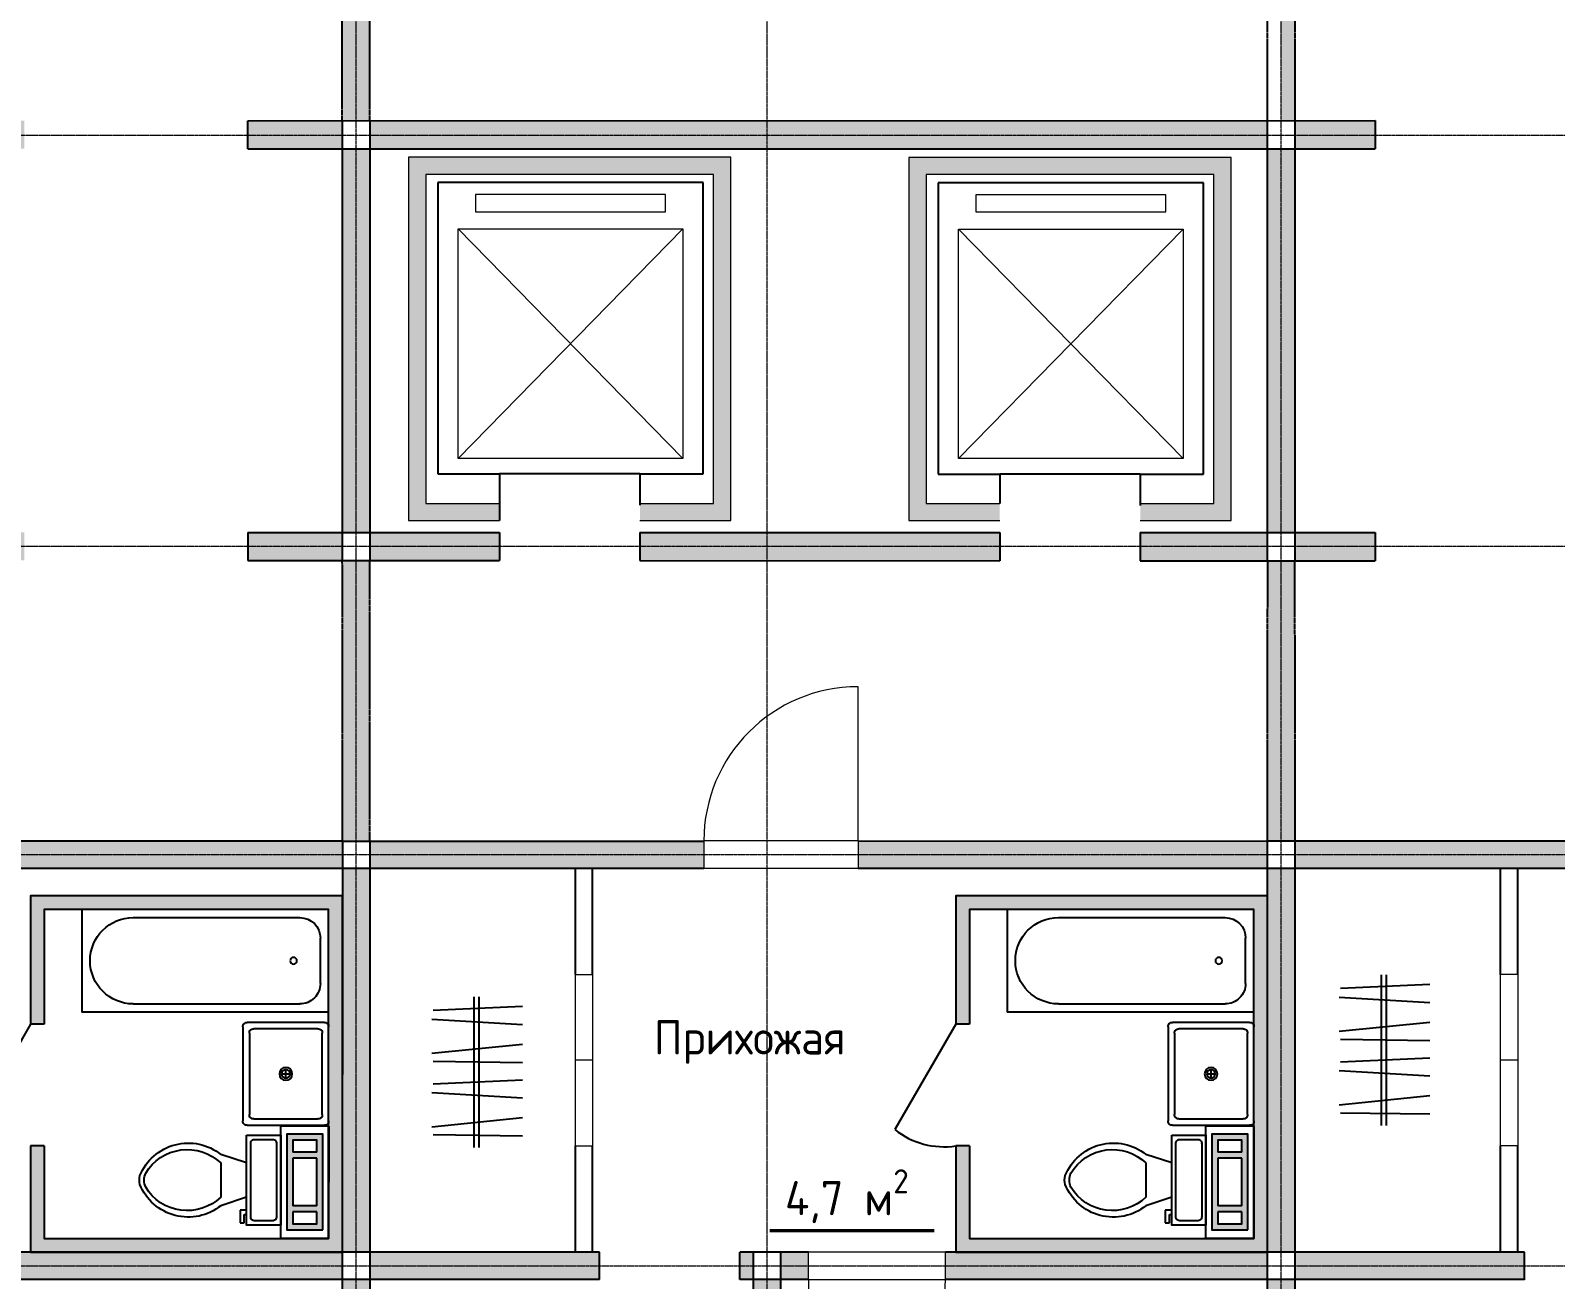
# Model space of a CAD drawing. Header units: millimetres. Extents: x -10163 to 1081624, y -5450 to 417560.
# Drawn here: x 323077 to 331978, y 62017 to 69307 of the extents above; entities that cross this region are included whole.
import ezdxf

# ---------------------------------------------------------------- set-up
doc = ezdxf.new("R2010")
doc.units = ezdxf.units.MM
doc.linetypes.add('DASHED', pattern=[7, 5, -2, 0])
doc.linetypes.add('Штрих-пунктир', pattern=[24, 20, -1.5, 1, -1.5])
for name, color, linetype in [('0разрез', 7, 'Continuous'), ('MEBEL', 7, 'DASHED'), ('заливка стен', 41, 'Continuous'), ('Лестница', 7, 'Continuous'), ('ЛИФТ', 10, 'Continuous'), ('Мебель', 130, 'Continuous'), ('норм двкри', 60, 'Continuous'), ('Оси 2', 253, 'Continuous'), ('разрез', 40, 'Continuous'), ('Стены', 40, 'Continuous')]:
    doc.layers.add(name, color=color, linetype=linetype)
doc.styles.add('ATTR', font='romans.shx', dxfattribs={"width": 0.8, "height": 1})
doc.styles.add('ГОСТ', font='GOST Common.ttf', dxfattribs={"height": 400})

# ---------------------------------------------------------------- blocks, each defined once
blk = doc.blocks.new('АР_Лифт_1.5')
for p, q in [((0, 0), (0, 1550)), ((0, 1550), (1700, 1550)), ((1700, 1550), (1700, 1190)), ((1700, 1190), (1872.2, 1190)), ((1700, 370), (1700, 0)), ((1700, 370), (1883.1, 370)), ((1700, 0), (0, 0))]:
    blk.add_line(p, q)
at = {"linetype": 'ByBlock', "lineweight": -2}
for points in [[(270, 120), (1610, 120), (1610, 1430), (270, 1430)], [(70, 1330), (170, 1330), (170, 220), (70, 220)]]:
    blk.add_lwpolyline(points, close=True, dxfattribs=at)
for points in [[(1610, 1430), (270, 120)], [(1610, 120), (270, 1430)]]:
    blk.add_lwpolyline(points, dxfattribs=at)
blk.add_lwpolyline([(1700, 370), (1700, 1190)])
blk = doc.blocks.new('Utility Sink')
for p, q in [((-0.999995, -10), (1.000005, -10)), ((0.000005, -11), (0.000005, -9))]:
    blk.add_line(p, q)
for points in [[(-10.999995, 0), (10.999995, 0)], [(-11.999995, -19), (-11.999995, -1)], [(-10.499995, -17.5), (-10.499995, -2.5)], [(-9.499995, -1.5), (9.499995, -1.5)], [(10.499995, -2.5), (10.499995, -17.5)], [(11.999995, -1), (11.999995, -19)], [(10.999995, -20), (-10.999995, -20)], [(9.499995, -18.5), (-9.499995, -18.5)]]:
    blk.add_lwpolyline(points)
for radius in [1.5, 1]:
    blk.add_circle((0.000005, -10), radius)
for centre, start, end in [((-11.124995, -0.875), 81.8699, 188.1301), ((11.124995, -0.875), 351.8699, 98.1301), ((-9.624995, -2.375), 81.8699, 188.1301), ((9.624995, -2.375), 351.8699, 98.1301), ((-9.624995, -17.625), 171.8699, 278.1301), ((9.624995, -17.625), 261.8699, 8.130102), ((-11.124995, -19.125), 171.8699, 278.1301), ((11.124995, -19.125), 261.8699, 8.130102)]:
    blk.add_arc(centre, 0.883883, start, end)
at = {"style": 'ATTR', "width": 0.8, "flags": 9}
blk.add_attdef('ESTCODE', (0, 0), '', height=0.000048, dxfattribs=at)
blk = doc.blocks.new('A$C441F25BF')
at = {"layer": 'MEBEL', "linetype": 'ByBlock'}
for p, q in [((26, -1765), (26, 35)), ((26, 35), (776, 35)), ((776, -1765), (776, 35)), ((86, -340), (86, -1555)), ((716, -340), (716, -1555)), ((776, -1765), (26, -1765)), ((566, -1705), (236, -1705))]:
    blk.add_line(p, q, dxfattribs=at)
blk.add_circle((401, -1509), 25, dxfattribs=at)
for centre, radius, start, end in [((401, -340), 315, 0.001, 180.001), ((236, -1555), 150, 180.001, 270.001), ((566, -1555), 150, 270.001, 0.001)]:
    blk.add_arc(centre, radius, start, end, dxfattribs=at)
blk = doc.blocks.new('Tank Toilet 3 PV')
for p, q in [((9.5, -6), (9.5, -2)), ((-10, -8.5), (-8, -8.5)), ((-10, -9.5), (-10, -8.5)), ((-7, -9.5), (-10, -9.5)), ((-8, -8.5), (-8, -8)), ((-7, -8), (-7, -9.5)), ((-4, -8), (-6, -14)), ((4, -8), (6, -14)), ((4, -14), (-4, -14))]:
    blk.add_line(p, q)
blk.add_lwpolyline([(10.5, -8), (10.5, 0), (-10.5, 0), (-10.5, -8)], close=True)
for points in [[(-9.5, -2), (-9.5, -6)], [(8.5, -1), (-8.5, -1)], [(-8.5, -7), (8.5, -7)]]:
    blk.add_lwpolyline(points)
for centre, radius, start, end in [((-8.62, -1.88), 0.884, 81.8699, 188.1301), ((8.62, -1.88), 0.884, 351.8699, 98.1301), ((-8.62, -6.12), 0.884, 171.8699, 278.1301), ((8.62, -6.12), 0.884, 261.8699, 8.1301), ((3.52, -21.58), 12.17, 141.4691, 247.9714), ((4.2, -21.82), 11.33, 136.3677, 238.9468), ((-3.52, -21.58), 12.17, 292.0284, 38.5307), ((-4.2, -21.82), 11.33, 301.053, 43.6321), ((0, -27.88), 4, 245.7318, 294.2682), ((0, -29), 4, 254.8605, 285.1395)]:
    blk.add_arc(centre, radius, start, end)
at = {"style": 'ATTR', "width": 0.8, "flags": 9}
blk.add_attdef('ESTCODE', (0, 0), '', height=0.000000846, dxfattribs=at)
blk = doc.blocks.new('вентблок')
for p, q in [((-250, 250), (-250, 50)), ((-200, 250), (-200, 50)), ((200, 250), (200, 50)), ((250, 250), (250, 50))]:
    blk.add_line(p, q)
blk.add_lwpolyline([(400, 300), (-400, 300), (-400, 0), (400, 0)], close=True)
for points in [[(-250, 250), (-350, 250), (-350, 50), (-250, 50)], [(200, 250), (-200, 250)], [(250, 50), (350, 50), (350, 250), (250, 250)], [(-200, 50), (200, 50)]]:
    blk.add_lwpolyline(points)

msp = doc.modelspace()

# ---------------------------------------------------------------- hatches: boundary and pattern name
h = msp.add_hatch(color=256)
h.dxf.hatch_style = 1
h.paths.add_polyline_path([(324897.388, 64256.76), (323077.388, 64256.76), (323077.388, 63506.76), (323157.388, 63506.76), (323157.388, 64176.76), (323377.388, 64176.76), (323377.388, 64176.786), (324817.388, 64176.76), (324817.388, 62256.76), (323157.388, 62256.76), (323157.388, 62796.76), (323077.388, 62796.76), (323077.388, 62176.76), (324897.388, 62176.76)])
h = msp.add_hatch(color=256)
h.dxf.hatch_style = 1
h.paths.add_polyline_path([(330297.304, 64256.76), (328477.304, 64256.76), (328477.304, 63506.76), (328557.304, 63506.76), (328557.304, 64176.76), (328777.304, 64176.76), (328777.304, 64176.786), (330217.304, 64176.76), (330217.304, 62256.76), (328557.304, 62256.76), (328557.304, 62796.76), (328477.304, 62796.76), (328477.304, 62176.76), (330297.304, 62176.76)])
h = msp.add_hatch(color=256)
h.dxf.hatch_style = 1
h.paths.add_polyline_path([(324782.672, 62711.356), (324782.672, 62865.601), (324572.672, 62865.601), (324572.672, 62711.356), (324607.672, 62711.356), (324607.672, 62725.601), (324747.672, 62725.601), (324747.672, 62711.356)])
h.paths.add_polyline_path([(324747.672, 62760.601), (324607.672, 62760.601), (324607.672, 62830.601), (324747.672, 62830.601)], flags=16)
h.paths.add_polyline_path([(324782.672, 62305.601), (324782.672, 62711.356), (324747.672, 62711.356), (324747.672, 62445.601), (324607.672, 62445.601), (324607.672, 62711.356), (324572.672, 62711.356), (324572.672, 62305.601)])
h.paths.add_polyline_path([(324747.672, 62410.601), (324747.672, 62340.601), (324607.672, 62340.601), (324607.672, 62410.601)], flags=16)
h = msp.add_hatch(color=256)
h.dxf.hatch_style = 1
h.paths.add_polyline_path([(330182.587, 62711.356), (330182.587, 62865.601), (329972.587, 62865.601), (329972.587, 62711.356), (330007.587, 62711.356), (330007.587, 62725.601), (330147.587, 62725.601), (330147.587, 62711.356)])
h.paths.add_polyline_path([(330147.587, 62760.601), (330007.587, 62760.601), (330007.587, 62830.601), (330147.587, 62830.601)], flags=16)
h.paths.add_polyline_path([(330182.587, 62305.601), (330182.587, 62711.356), (330147.587, 62711.356), (330147.587, 62445.601), (330007.587, 62445.601), (330007.587, 62711.356), (329972.587, 62711.356), (329972.587, 62305.601)])
h.paths.add_polyline_path([(330147.587, 62410.601), (330147.587, 62340.601), (330007.587, 62340.601), (330007.587, 62410.601)], flags=16)
at = {"layer": 'заливка стен', "lineweight": 9}
h = msp.add_hatch(color=256, dxfattribs=at)
h.dxf.hatch_style = 1
h.paths.add_polyline_path([(321977.304, 77631.749), (321897.304, 77631.749), (321897.304, 77096.76), (321977.304, 77096.76)])
h.paths.add_polyline_path([(322057.304, 77631.749), (321977.304, 77631.749), (321977.304, 77096.76), (322057.304, 77096.76)])
h.paths.add_polyline_path([(321977.304, 77096.76), (321897.304, 77096.76), (321897.304, 74696.76), (321977.304, 74696.76)])
h.paths.add_polyline_path([(322057.304, 77096.76), (321977.304, 77096.76), (321977.304, 74696.76), (322057.304, 74696.76)])
h.paths.add_polyline_path([(322057.304, 74696.76), (321977.304, 74696.76), (321897.304, 74696.76), (321897.304, 72976.76), (322057.304, 72976.76)])
h.paths.add_polyline_path([(321897.304, 72976.76), (321817.304, 72976.76), (321817.304, 72816.76), (321897.304, 72816.76)])
h.paths.add_polyline_path([(320917.304, 72976.76), (319657.304, 72976.76), (319657.304, 72816.76), (320877.304, 72816.76), (320917.304, 72816.76)])
h.paths.add_polyline_path([(314257.304, 78816.76), (314097.304, 78816.76), (314097.304, 75766.76), (314257.304, 75766.76)])
h.paths.add_polyline_path([(317257.304, 78816.76), (317097.304, 78816.76), (317097.304, 74866.76), (317097.304, 74776.76), (317257.304, 74776.76), (317257.304, 74866.76)])
h.paths.add_polyline_path([(318517.304, 74776.76), (317257.304, 74776.76), (317257.304, 74616.76), (318517.304, 74616.76)])
h.paths.add_polyline_path([(319497.304, 74776.76), (319417.304, 74776.76), (319417.304, 74616.76), (319497.304, 74616.76)])
h.paths.add_polyline_path([(317097.304, 74776.76), (317017.304, 74776.76), (317017.304, 74616.76), (317097.304, 74616.76)])
h.paths.add_polyline_path([(316117.304, 74776.76), (316057.304, 74776.76), (316057.304, 74616.76), (316117.304, 74616.76)])
h.paths.add_polyline_path([(315897.304, 74776.76), (314257.304, 74776.76), (314257.304, 74616.76), (315897.304, 74616.76)])
h.paths.add_polyline_path([(316117.304, 75946.76), (314257.304, 75946.76), (314257.304, 75846.76), (316117.304, 75846.76)])
h.paths.add_polyline_path([(317097.304, 75946.76), (317017.304, 75946.76), (317017.304, 75846.76), (317097.304, 75846.76)])
h.paths.add_polyline_path([(314257.304, 74866.76), (314097.304, 74866.76), (314097.304, 74776.76), (314257.304, 74776.76)])
h.paths.add_polyline_path([(314097.304, 74776.76), (311257.304, 74776.76), (311257.304, 74616.76), (314097.304, 74616.76)])
h.paths.add_polyline_path([(316057.304, 74616.76), (315897.304, 74616.76), (315897.304, 74536.76), (316057.304, 74536.76)])
h.paths.add_polyline_path([(316057.304, 73636.76), (315897.304, 73636.76), (315897.304, 70576.76), (316057.304, 70576.76)])
h.paths.add_polyline_path([(319657.304, 78816.925), (319497.304, 78816.925), (319497.304, 74776.76), (319657.304, 74776.76)])
h.paths.add_polyline_path([(319657.304, 74616.76), (319497.304, 74616.76), (319497.304, 72976.76), (319657.304, 72976.76)])
h.paths.add_polyline_path([(319657.304, 72816.76), (319497.304, 72816.76), (319497.304, 70576.76), (319577.304, 70576.76), (319657.304, 70576.76)])
h.paths.add_polyline_path([(315897.304, 70576.76), (314257.304, 70576.76), (314257.304, 70416.76), (315897.304, 70416.76)])
h.paths.add_polyline_path([(318397.304, 70576.76), (316057.304, 70576.76), (316057.304, 70416.76), (318397.304, 70416.76)])
h.paths.add_polyline_path([(319497.304, 70576.76), (319297.304, 70576.76), (319297.304, 70416.76), (319497.304, 70416.76)])
h.paths.add_polyline_path([(321527.304, 70576.76), (320877.304, 70576.76), (319657.304, 70576.76), (319657.304, 70416.76), (321527.304, 70416.76)])
h.paths.add_polyline_path([(319496.981, 68778.379), (314257.304, 68776.691), (314257.304, 68616.76), (319496.949, 68616.76)])
h.paths.add_polyline_path([(323042.028, 68779.522), (319656.476, 68778.431), (319656.509, 68616.76), (323042.08, 68616.76)])
h.paths.add_polyline_path([(319656.509, 68616.76), (319496.949, 68616.76), (319496.508, 66376.76), (319656.971, 66376.76)])
h.paths.add_polyline_path([(324897.304, 68780.12), (324345.171, 68779.942), (324345.224, 68616.76), (324897.304, 68616.755)])
h.paths.add_polyline_path([(330297.251, 68781.861), (325057.304, 68780.172), (325057.304, 68616.754), (330297.254, 68616.707)])
h.paths.add_polyline_path([(325057.304, 68616.754), (324897.304, 68616.755), (324897.304, 66376.76), (325057.304, 66376.76)])
h.paths.add_polyline_path([(320244.045, 66376.76), (319656.971, 66376.76), (319657.004, 66215.09), (320243.993, 66214.901)])
h.paths.add_polyline_path([(319496.508, 66376.76), (314257.304, 66376.76), (314257.304, 66216.83), (319496.476, 66215.142)])
h.paths.add_polyline_path([(323042.043, 66376.76), (321547.188, 66376.76), (321547.136, 66214.481), (323042.028, 66213.999)])
h.paths.add_polyline_path([(324897.304, 66376.76), (324345.184, 66376.76), (324345.171, 66213.579), (324897.304, 66213.401)])
h.paths.add_polyline_path([(325814.01, 66376.76), (325057.304, 66376.76), (325057.304, 66213.349), (325813.957, 66213.105)])
h.paths.add_polyline_path([(328734.01, 66376.76), (326634.01, 66376.76), (326633.957, 66212.841), (328733.957, 66212.164)])
h.paths.add_polyline_path([(330297.304, 66376.76), (329554.01, 66376.76), (329553.956, 66211.9), (330297.308, 66211.66)])
h.paths.add_polyline_path([(330925.366, 66376.76), (330457.304, 66376.76), (330457.304, 66211.609), (330925.362, 66211.458)])
h.paths.add_polyline_path([(330457.304, 68616.705), (330297.254, 68616.707), (330297.304, 66376.76), (330457.304, 66376.76)])
h.paths.add_polyline_path([(330925.313, 68782.063), (330457.304, 68781.912), (330457.304, 68780), (330457.304, 68616.705), (330925.312, 68616.701)])
h.paths.add_polyline_path([(324897.304, 70576.76), (323097.304, 70576.76), (322427.304, 70576.76), (322427.304, 70416.76), (324897.304, 70416.76)])
h.paths.add_polyline_path([(322137.304, 72976.76), (322057.304, 72976.76), (322057.304, 72816.76), (322137.304, 72816.76)])
h.paths.add_polyline_path([(324897.304, 72976.76), (322937.304, 72976.76), (322937.304, 72816.76), (324817.304, 72816.76), (324897.304, 72816.76)])
h.paths.add_polyline_path([(325057.304, 77631.749), (324897.304, 77631.749), (324897.304, 73146.76), (324897.304, 72976.76), (325057.304, 72976.76)])
h.paths.add_polyline_path([(325057.304, 72816.76), (324897.304, 72816.76), (324897.304, 70576.76), (325057.304, 70576.76)])
h.paths.add_polyline_path([(326397.304, 72976.76), (325057.304, 72976.76), (325057.304, 72816.76), (326357.304, 72816.76), (326397.304, 72816.76)])
h.paths.add_polyline_path([(327457.304, 77631.749), (327297.304, 77631.749), (327297.304, 72976.76), (327457.304, 72976.76)])
h.paths.add_polyline_path([(327297.304, 72976.76), (327217.304, 72976.76), (327217.304, 72816.76), (327297.304, 72816.76)])
h.paths.add_polyline_path([(327617.304, 72976.76), (327457.304, 72976.76), (327457.304, 72816.76), (327617.304, 72816.76)])
h.paths.add_polyline_path([(330297.304, 72976.76), (328417.304, 72976.76), (328417.304, 72816.76), (330297.304, 72816.76)])
h.paths.add_polyline_path([(330457.304, 77631.749), (330297.304, 77631.749), (330297.304, 73146.76), (330297.304, 72981.76), (330457.304, 72981.448), (330457.304, 73276.76)])
h.paths.add_polyline_path([(331797.621, 72978.83), (330457.304, 72981.448), (330457.304, 72816.76), (331757.304, 72816.76), (331797.304, 72816.76)])
h.paths.add_polyline_path([(330457.304, 72816.76), (330297.304, 72816.76), (330297.304, 70736.76), (330297.304, 70576.76), (330457.304, 70576.76), (330457.304, 71474.064)])
h.paths.add_polyline_path([(330297.304, 70576.76), (328477.304, 70576.76), (327907.304, 70576.76), (327907.304, 70416.76), (330297.304, 70416.76)])
h.paths.add_polyline_path([(327007.304, 70576.76), (326257.304, 70576.76), (325057.304, 70576.76), (325057.304, 70416.76), (327007.304, 70416.76)])
h.paths.add_polyline_path([(332407.304, 70576.76), (331757.304, 70576.76), (330457.304, 70576.76), (330457.304, 70416.76), (332407.304, 70416.76)])
h.paths.add_polyline_path([(335697.304, 70576.76), (333877.304, 70576.76), (333307.304, 70576.76), (333307.304, 70416.76), (335697.304, 70416.76)])
h.paths.add_polyline_path([(332697.304, 72976.76), (332617.304, 72976.76), (332617.304, 72816.76), (332697.304, 72816.76)])
h.paths.add_polyline_path([(333017.304, 72976.76), (332857.304, 72976.76), (332857.304, 72816.76), (333017.304, 72816.76)])
h.paths.add_polyline_path([(335697.304, 72976.76), (333817.304, 72976.76), (333817.304, 72816.76), (335697.304, 72816.76)])
h.paths.add_polyline_path([(335857.304, 74616.76), (335697.304, 74616.76), (335697.304, 73246.76), (335697.304, 72976.76), (335857.304, 72976.76)])
h.paths.add_polyline_path([(335857.304, 77951.809), (335697.304, 77951.809), (335697.304, 74776.76), (335857.304, 74776.76)])
h.paths.add_polyline_path([(338697.304, 74776.76), (337577.304, 74776.76), (337390.255, 74776.76), (336787.304, 74776.76), (336787.304, 74616.76), (337327.304, 74616.76), (338677.304, 74616.76), (338697.304, 74616.76)])
h.paths.add_polyline_path([(335887.304, 74776.76), (335857.304, 74776.76), (335857.304, 74616.76), (335887.304, 74616.76)])
h.paths.add_polyline_path([(335857.304, 72816.76), (335697.304, 72816.76), (335697.304, 70736.76), (335697.304, 70576.76), (335857.304, 70576.76)])
h.paths.add_polyline_path([(337334.064, 70576.76), (336857.304, 70576.76), (336857.304, 70416.76), (337334.064, 70416.76)])
h.paths.add_polyline_path([(335957.304, 70576.76), (335857.304, 70576.76), (335857.304, 70416.76), (335957.304, 70416.76)])
h.paths.add_polyline_path([(338857.304, 70676.76), (338697.304, 70676.76), (338697.304, 70576.76), (338757.304, 70576.76), (338857.304, 70576.76)])
h.paths.add_polyline_path([(338857.304, 74616.76), (338697.304, 74616.76), (338697.304, 71576.76), (338857.304, 71576.76)])
h.paths.add_polyline_path([(341097.304, 74776.76), (340117.304, 74776.76), (339116.873, 74776.76), (338857.304, 74776.76), (338857.304, 74616.76), (339099.734, 74616.76), (339116.873, 74616.76), (340117.304, 74616.76), (341097.304, 74616.76)])
h.paths.add_polyline_path([(338857.304, 78816.76), (338697.304, 78816.76), (338697.304, 75776.76), (338857.304, 75776.76)])
h.paths.add_polyline_path([(338857.304, 74876.76), (338697.304, 74876.76), (338697.304, 74776.76), (338857.304, 74776.76)])
h.paths.add_polyline_path([(335697.25, 68783.601), (332857.251, 68782.686), (332857.251, 68616.76), (335697.25, 68616.76)])
h.paths.add_polyline_path([(332696.529, 68782.634), (332228.456, 68782.483), (332228.453, 68616.76), (332696.475, 68616.76)])
h.paths.add_polyline_path([(332857.251, 68616.76), (332696.475, 68616.76), (332695.753, 66376.76), (332857.251, 66376.76)])
h.paths.add_polyline_path([(332695.753, 66376.76), (332228.507, 66376.76), (332228.504, 66211.038), (332695.7, 66210.887)])
h.paths.add_polyline_path([(335697.25, 66376.76), (332857.251, 66376.76), (332857.251, 66210.835), (335697.25, 66209.92)])
h.paths.add_polyline_path([(335857.845, 64416.76), (335697.304, 64416.76), (335697.304, 62176.76), (335857.333, 62176.76)])
h.paths.add_polyline_path([(335697.304, 64576.76), (335697.25, 64576.76), (333307.304, 64576.76), (333307.304, 64416.76), (333877.304, 64416.76), (335697.304, 64416.76)])
h.paths.add_polyline_path([(338857.304, 64416.76), (338757.304, 64416.76), (338697.304, 64416.76), (338697.304, 64316.76), (338857.304, 64316.76)])
h.paths.add_polyline_path([(338857.304, 63416.76), (338697.304, 63416.76), (338697.304, 60376.76), (338857.304, 60376.76)])
h.paths.add_polyline_path([(338697.304, 60376.76), (337427.304, 60376.76), (336857.304, 60376.76), (336787.304, 60376.76), (336787.304, 60216.76), (337390.255, 60216.76), (338697.304, 60216.76)])
h.paths.add_polyline_path([(335887.304, 60376.76), (335857.304, 60376.76), (335857.304, 60216.76), (335887.304, 60216.76)])
h.paths.add_polyline_path([(341097.304, 60376.76), (338857.304, 60376.76), (338857.304, 60216.76), (339116.873, 60216.76), (341097.304, 60216.76)])
h.paths.add_polyline_path([(338857.304, 60216.76), (338697.304, 60216.76), (338697.304, 60116.76), (338857.304, 60116.76)])
h.paths.add_polyline_path([(338857.304, 59216.76), (338697.304, 59216.76), (338697.304, 56176.76), (338857.304, 56176.76)])
h.paths.add_polyline_path([(335857.304, 60216.76), (335697.304, 60216.76), (335697.304, 57374.295), (335857.304, 57374.295)])
h.paths.add_polyline_path([(335857.304, 62016.76), (335697.304, 62016.76), (335697.304, 61746.76), (335697.304, 60376.76), (335857.304, 60376.76)])
h.paths.add_polyline_path([(335957.304, 64576.76), (335857.882, 64576.76), (335857.845, 64416.76), (335957.304, 64416.76)])
h.paths.add_polyline_path([(337334.064, 64576.76), (336857.304, 64576.76), (336857.304, 64416.76), (337334.064, 64416.76)])
h.paths.add_polyline_path([(335697.304, 62176.76), (333877.304, 62176.76), (333817.304, 62176.76), (333817.304, 62016.76), (335697.304, 62016.76)])
h.paths.add_polyline_path([(333017.304, 62176.76), (332857.304, 62176.76), (332857.304, 62016.76), (333017.304, 62016.76)])
h.paths.add_polyline_path([(332697.304, 62176.76), (332617.304, 62176.76), (332617.304, 62016.76), (332697.304, 62016.76)])
h.paths.add_polyline_path([(332857.304, 62016.76), (332697.304, 62016.76), (332697.304, 57374.295), (332857.304, 57374.295)])
h.paths.add_polyline_path([(331797.304, 62176.76), (331757.304, 62176.76), (330457.304, 62176.76), (330457.304, 62016.76), (331797.616, 62016.76)])
h.paths.add_polyline_path([(330297.304, 62176.76), (328477.304, 62176.76), (328417.304, 62176.76), (328417.304, 62016.76), (330297.304, 62016.76)])
h.paths.add_polyline_path([(330457.304, 63519.457), (330457.304, 64416.76), (330297.304, 64416.76), (330297.304, 62176.76), (330457.304, 62176.76)])
h.paths.add_polyline_path([(332407.304, 64576.76), (330457.304, 64576.76), (330457.304, 64416.76), (331657.304, 64416.76), (332407.304, 64416.76)])
h.paths.add_polyline_path([(330297.304, 64576.76), (327907.304, 64575.741), (327907.304, 64416.76), (328477.304, 64416.76), (330297.304, 64416.76)])
h.paths.add_polyline_path([(327007.304, 64575.357), (325057.237, 64574.525), (325057.241, 64416.76), (326257.304, 64416.76), (327007.304, 64416.76)])
h.paths.add_polyline_path([(326397.304, 62176.76), (325057.3, 62176.76), (325057.304, 62016.76), (326397.304, 62016.76)])
h.paths.add_polyline_path([(327617.304, 62176.76), (327457.304, 62176.76), (327457.304, 62016.76), (327617.304, 62016.76)])
h.paths.add_polyline_path([(327297.304, 62176.76), (327217.304, 62176.76), (327217.304, 62016.76), (327297.304, 62016.76)])
h.paths.add_polyline_path([(330457.304, 61716.76), (330457.304, 62016.76), (330297.304, 62016.76), (330297.304, 61846.76), (330297.304, 57374.295), (330457.304, 57374.295)])
h.paths.add_polyline_path([(324898.001, 64574.457), (324897.304, 64574.457), (322427.304, 64576.76), (322427.304, 64416.76), (322997.304, 64416.76), (324897.96, 64416.76)])
h.paths.add_polyline_path([(321527.304, 64576.76), (319656.476, 64576.76), (319656.494, 64416.76), (320777.304, 64416.76), (321527.304, 64416.76)])
h.paths.add_polyline_path([(319656.494, 64416.76), (319577.304, 64416.76), (319497.304, 64416.76), (319497.304, 62176.76), (319656.74, 62176.76)])
h.paths.add_polyline_path([(319497.304, 64576.76), (319297.304, 64576.76), (319297.304, 64496.76), (319297.304, 64416.76), (319497.304, 64416.76)])
h.paths.add_polyline_path([(318397.304, 64576.76), (316057.304, 64576.76), (316057.304, 64416.76), (318397.304, 64416.76)])
h.paths.add_polyline_path([(315897.304, 64576.76), (314257.304, 64576.76), (314257.304, 64416.76), (315897.304, 64416.76)])
h.paths.add_polyline_path([(316057.304, 64416.76), (315897.304, 64416.76), (315897.304, 61356.76), (316057.304, 61356.76)])
h.paths.add_polyline_path([(316057.304, 60456.76), (315897.304, 60456.76), (315897.304, 60376.76), (316057.304, 60376.76)])
h.paths.add_polyline_path([(316117.304, 60376.76), (314257.304, 60376.76), (314257.304, 60216.76), (316117.304, 60216.76)])
h.paths.add_polyline_path([(314097.304, 60376.76), (311257.304, 60376.76), (311257.304, 60216.76), (314097.304, 60216.76)])
h.paths.add_polyline_path([(314257.304, 60216.76), (314097.304, 60216.76), (314097.304, 60126.76), (314257.304, 60126.76)])
h.paths.add_polyline_path([(314257.304, 59226.76), (314097.304, 59226.76), (314097.304, 56176.76), (314257.304, 56176.76)])
h.paths.add_polyline_path([(316117.304, 59146.76), (314257.304, 59146.76), (314257.304, 59046.76), (316117.304, 59046.76)])
h.paths.add_polyline_path([(317097.304, 59146.76), (317017.304, 59146.76), (317017.304, 59046.76), (317097.304, 59046.76)])
h.paths.add_polyline_path([(317097.304, 60376.76), (317017.304, 60376.76), (317017.304, 60216.76), (317097.304, 60216.76)])
h.paths.add_polyline_path([(318517.304, 60376.76), (317257.304, 60376.76), (317257.304, 60216.76), (318517.304, 60216.76)])
h.paths.add_polyline_path([(319497.304, 60376.76), (319417.304, 60376.76), (319417.304, 60216.76), (319497.304, 60216.76)])
h.paths.add_polyline_path([(319656.955, 60216.76), (319497.304, 60216.76), (319497.304, 57374.295), (319657.304, 57374.295)])
h.paths.add_polyline_path([(319656.757, 62016.76), (319497.304, 62016.76), (319497.304, 60376.76), (319656.938, 60376.76)])
h.paths.add_polyline_path([(320917.304, 62176.76), (320877.304, 62176.76), (319656.74, 62176.76), (319656.757, 62016.76), (320917.304, 62016.76)])
h.paths.add_polyline_path([(321897.304, 62176.76), (321817.304, 62176.76), (321817.304, 62016.76), (321897.304, 62016.76)])
h.paths.add_polyline_path([(322137.304, 62176.76), (322057.304, 62176.76), (322057.304, 62016.76), (322137.304, 62016.76)])
h.paths.add_polyline_path([(324897.388, 62176.76), (322937.304, 62176.76), (322937.304, 62016.76), (324897.347, 62016.76)])
h.paths.add_polyline_path([(325057.241, 64416.76), (324897.96, 64416.76), (324897.388, 62176.76), (325057.3, 62176.76)])
h.paths.add_polyline_path([(325057.304, 62016.76), (324897.347, 62016.76), (324897.304, 61846.76), (324897.304, 57374.295), (325057.304, 57374.295)])
at = {"layer": 'заливка стен', "ltscale": 10}
h = msp.add_hatch(color=256, dxfattribs=at)
h.dxf.hatch_style = 1
h.paths.add_polyline_path([(335697.25, 68783.601), (335777.304, 68783.627), (335777.304, 70416.76), (335697.304, 70416.76)])
h.paths.add_polyline_path([(335777.304, 68783.627), (335857.25, 68783.653), (335857.304, 70416.76), (335777.304, 70416.76)])
h.paths.add_polyline_path([(337334.064, 68784.129), (335857.25, 68783.653), (335857.25, 68696.76), (337334.064, 68696.76)])
h.paths.add_polyline_path([(335857.25, 68696.76), (335857.25, 68616.76), (337334.064, 68616.76), (337334.064, 68696.76)])
h.paths.add_polyline_path([(337334.064, 66209.392), (337334.064, 66296.76), (335857.882, 66296.76), (335857.882, 66209.868)])
h.paths.add_polyline_path([(337334.064, 66296.76), (337334.064, 66376.76), (335857.882, 66376.76), (335857.882, 66296.76)])
h.paths.add_polyline_path([(335857.882, 66209.868), (335777.304, 66209.894), (335777.304, 64576.76), (335857.882, 64576.76)])
h.paths.add_polyline_path([(335777.304, 66209.894), (335697.25, 66209.92), (335697.25, 64576.76), (335777.304, 64576.76)])
h.paths.add_polyline_path([(330377.304, 64576.76), (330457.304, 64576.76), (330457.251, 66211.609), (330377.304, 66211.634)])
h.paths.add_polyline_path([(330297.305, 64576.76), (330377.304, 64576.76), (330377.304, 66211.634), (330297.832, 66211.66)])
h.paths.add_polyline_path([(330377.304, 70416.76), (330377.304, 68781.887), (330457.304, 68781.912), (330457.304, 70416.76)])
h.paths.add_polyline_path([(324897.304, 68780.12), (324977.304, 68780.146), (324977.304, 70416.76), (324897.304, 70416.76)])
h.paths.add_polyline_path([(319497.825, 68778.38), (319577.304, 68778.405), (319577.304, 70416.76), (319497.304, 70416.76), (319497.301, 70403.265)])
h.paths.add_polyline_path([(319577.304, 68778.405), (319656.476, 68778.431), (319657.304, 70416.76), (319577.304, 70416.76)])
h = msp.add_hatch(color=256, dxfattribs=at)
h.dxf.hatch_style = 1
h.paths.add_polyline_path([(324978.132, 70416.734), (324897.304, 70416.76), (324898.132, 68778.379), (324978.132, 68778.379)])
h.paths.add_polyline_path([(325057.304, 70416.709), (324978.132, 70416.734), (324978.132, 68778.379), (325057.304, 68778.379)])
h = msp.add_hatch(color=256, dxfattribs=at)
h.dxf.hatch_style = 1
h.paths.add_polyline_path([(324978.132, 66207.564), (324897.304, 66207.59), (324898.132, 64569.209), (324978.132, 64569.209)])
h.paths.add_polyline_path([(325057.304, 66207.538), (324978.132, 66207.564), (324978.132, 64569.209), (325057.304, 64569.209)])
at = {"layer": 'заливка стен', "lineweight": 9}
h = msp.add_hatch(dxfattribs=at)
h.set_pattern_fill('ANGLE', color=256)
h.set_pattern_definition([(0, (237640, -114270), (0, 6.985), [5.08, -1.905]), (90, (237640, -114270), (-6.985, 4e-16), [5.08, -1.905])])
h.paths.add_polyline_path([(327457.304, 62016.76), (327297.304, 62016.76), (327297.304, 57374.295), (327457.304, 57374.295)])
at = {"layer": 'Стены', "lineweight": -3}
h = msp.add_hatch(color=0, dxfattribs=at)
h.dxf.hatch_style = 1
h.paths.add_polyline_path([(325814.064, 66546.76), (325384.064, 66546.76), (325384.064, 68466.76), (327064.064, 68466.76), (327064.064, 66546.76), (326634.064, 66546.76), (326634.032, 66446.76), (327164.064, 66446.76), (327164.064, 68566.76), (325284.064, 68566.76), (325284.064, 66446.76), (325814.032, 66446.76)])
h = msp.add_hatch(color=0, dxfattribs=at)
h.dxf.hatch_style = 1
h.paths.add_polyline_path([(328734.064, 66545.819), (328304.064, 66545.819), (328304.064, 68465.819), (329984.064, 68465.819), (329984.064, 66545.819), (329554.064, 66545.819), (329554.032, 66445.819), (330084.064, 66445.819), (330084.064, 68565.819), (328204.064, 68565.819), (328204.064, 66445.819), (328734.032, 66445.819)])

# ---------------------------------------------------------------- linework, layer by layer
for p, q in [((323077.388, 63506.76), (322722.388, 62891.882)), ((328477.304, 63506.76), (328122.304, 62891.882)), ((324817.689, 62910.892), (324537.689, 62910.892)), ((324537.689, 62256.76), (324537.689, 62910.892)), ((324817.689, 62910.892), (324817.388, 62256.76)), ((330217.604, 62910.892), (329937.604, 62910.892)), ((329937.604, 62256.76), (329937.604, 62910.892)), ((330217.604, 62910.892), (330217.304, 62256.76))]:
    msp.add_line(p, q)
at = {"ltscale": 10, "const_width": 20}
msp.add_lwpolyline([(327391.497, 62301.141), (328352.656, 62301.141)], dxfattribs=at)
msp.add_arc((328407.242, 63245.285), 453.963, 231.1218017, 278.8781983)
at = {"layer": '0разрез'}
for p, q in [((324817.388, 62256.76), (324537.689, 62256.76)), ((330217.304, 62256.76), (329937.604, 62256.76))]:
    msp.add_line(p, q, dxfattribs=at)
at = {"layer": 'Лестница', "lineweight": 9}
for points in [[(326634.032, 66446.76), (327164.064, 66446.76), (327164.064, 68566.76), (325284.064, 68566.76), (325284.064, 66446.76), (325814.032, 66446.76)], [(329554.032, 66445.819), (330084.064, 66445.819), (330084.064, 68565.819), (328204.064, 68565.819), (328204.064, 66445.819), (328734.032, 66445.819)], [(326634.064, 66546.76), (327064.064, 66546.76), (327064.064, 68466.76), (325384.064, 68466.76), (325384.064, 66546.76), (325814.064, 66546.76)], [(329554.064, 66545.819), (329984.064, 66545.819), (329984.064, 68465.819), (328304.064, 68465.819), (328304.064, 66545.819), (328734.064, 66545.819)]]:
    msp.add_lwpolyline(points, dxfattribs=at)
at = {"layer": 'Мебель'}
for p, q in [((330723.173, 63716.671), (331244.921, 63739.669)), ((330962.729, 62915.588), (330962.729, 63795.588)), ((330991.327, 62915.588), (330991.327, 63795.588)), ((325667.526, 62787.22), (325667.526, 63667.22)), ((325696.125, 62787.22), (325696.125, 63667.22)), ((331244.921, 63632.342), (330715.5, 63663.007)), ((325427.97, 63588.302), (325949.719, 63611.301)), ((325949.719, 63503.974), (325420.298, 63534.638)), ((331244.921, 63517.348), (330715.5, 63463.685)), ((325949.719, 63388.98), (325420.298, 63335.316)), ((331244.921, 63410.021), (330723.173, 63417.687)), ((325949.719, 63281.652), (325427.97, 63289.319)), ((330723.173, 63287.361), (331244.921, 63310.36)), ((331244.921, 63203.032), (330715.5, 63233.697)), ((325949.719, 63074.664), (325420.298, 63105.329)), ((325427.97, 63158.993), (325949.719, 63181.991)), ((331244.921, 63088.039), (330715.5, 63034.375)), ((325949.719, 62959.67), (325420.298, 62906.006)), ((331244.921, 62980.711), (330723.173, 62988.377)), ((325949.719, 62852.343), (325427.97, 62860.009))]:
    msp.add_line(p, q, dxfattribs=at)
at = {"layer": 'норм двкри', "lineweight": 9}
for p, q in [((327907.304, 64576.76), (327907.304, 65476.76)), ((327907.304, 64576.76), (327007.304, 64576.76)), ((327007.304, 64576.76), (327007.304, 64416.76)), ((327907.304, 64576.76), (327907.304, 64416.76)), ((327007.304, 64416.76), (327907.304, 64416.76)), ((326257.304, 62796.76), (326257.304, 63796.76)), ((326257.304, 63796.76), (326357.304, 63796.76)), ((326357.304, 63796.76), (326357.304, 62796.76)), ((331657.304, 62796.76), (331657.304, 63796.76)), ((331757.304, 63796.76), (331657.304, 63796.76)), ((331757.304, 63796.76), (331757.304, 62796.76)), ((326357.304, 63296.76), (326257.304, 63296.76)), ((331757.304, 63296.76), (331657.304, 63296.76)), ((326257.304, 62796.76), (326357.304, 62796.76)), ((331757.304, 62796.76), (331657.304, 62796.76)), ((328417.304, 62176.76), (327617.304, 62176.76)), ((327617.304, 62016.76), (327617.304, 62176.76)), ((328417.304, 62016.76), (328417.304, 62176.76)), ((327617.304, 62016.76), (328417.304, 62016.76)), ((327617.304, 62016.76), (327617.304, 61216.76))]:
    msp.add_line(p, q, dxfattribs=at)
for centre, radius, start, end in [((327907.304, 64576.76), 900, 90, 180), ((327617.304, 62016.76), 800, 270, 0)]:
    msp.add_arc(centre, radius, start, end, dxfattribs=at)
at = {"layer": 'Оси 2', "linetype": 'Штрих-пунктир', "lineweight": 9}
for p, q in [((324977.304, 52995.078), (324977.304, 81646.76)), ((327377.304, 52995.078), (327377.304, 81646.76)), ((330377.304, 52995.078), (330377.304, 81646.76)), ((324977.304, 52995.078), (324977.304, 81596.76)), ((327377.304, 52995.078), (327377.304, 81596.76)), ((330377.304, 52995.078), (330377.304, 81596.76)), ((308004.064, 68696.76), (344424.064, 68696.76)), ((308004.064, 68696.76), (344424.064, 68696.76)), ((308004.064, 66296.76), (344424.064, 66296.76)), ((308004.064, 66296.76), (344424.064, 66296.76)), ((308004.064, 64496.76), (344424.064, 64496.76)), ((308004.064, 64496.76), (344424.064, 64496.76)), ((308004.064, 62096.76), (335857.304, 62096.76)), ((308004.064, 62096.76), (335857.304, 62096.76))]:
    msp.add_line(p, q, dxfattribs=at)
at = {"layer": 'разрез'}
for p, q in [((323157.388, 63506.76), (323077.388, 63506.76)), ((328557.304, 63506.76), (328477.304, 63506.76)), ((323157.388, 62796.76), (323077.388, 62796.76)), ((328557.304, 62796.76), (328477.304, 62796.76))]:
    msp.add_line(p, q, dxfattribs=at)
for points in [[(323077.388, 62796.76), (323077.388, 62176.76), (324897.388, 62176.76), (324897.388, 64256.76), (323077.388, 64256.76), (323077.388, 63506.76)], [(323157.388, 62796.76), (323157.388, 62256.76), (324817.388, 62256.76), (324817.388, 64176.76), (323157.388, 64176.76), (323157.388, 63506.76)], [(328477.304, 62796.76), (328477.304, 62176.76), (330297.304, 62176.76), (330297.304, 64256.76), (328477.304, 64256.76), (328477.304, 63506.76)], [(328557.304, 62796.76), (328557.304, 62256.76), (330217.304, 62256.76), (330217.304, 64176.76), (328557.304, 64176.76), (328557.304, 63506.76)]]:
    msp.add_lwpolyline(points, dxfattribs=at)
at = {"layer": 'Стены', "linetype": 'DASHED', "lineweight": -3}
for p, q in [((324897.304, 68783.627), (324897.304, 70416.76)), ((325057.304, 68783.627), (325057.304, 70416.76)), ((330297.304, 68780), (330297.304, 70416.76)), ((330457.304, 68780), (330457.304, 70416.76)), ((324898.001, 64574.457), (324897.304, 66207.59)), ((325057.237, 64574.525), (325057.304, 66207.59)), ((330297.304, 64574.457), (330297.832, 66211.66)), ((330457.304, 64574.457), (330457.251, 66211.609))]:
    msp.add_line(p, q, dxfattribs=at)
at = {"layer": 'Стены', "linetype": 'Continuous', "lineweight": -3}
for p, q in [((324345.171, 68779.942), (330925.313, 68782.063)), ((324345.184, 66376.76), (325814.01, 66376.76)), ((326634.01, 66376.76), (328734.01, 66376.76)), ((329554.01, 66376.76), (330297.304, 66376.76)), ((330297.304, 66376.76), (330925.366, 66376.76)), ((324345.171, 66213.579), (325813.957, 66213.105)), ((326633.957, 66212.841), (328733.957, 66212.164)), ((329553.956, 66211.9), (330925.362, 66211.458)), ((322427.304, 64576.76), (324897.304, 64576.76)), ((324897.304, 64574.457), (327007.304, 64575.357)), ((327907.304, 64575.741), (330297.304, 64576.76)), ((330297.304, 64576.76), (332407.304, 64576.76)), ((322997.304, 64416.76), (324897.304, 64416.76)), ((324897.304, 64416.76), (326257.304, 64416.76)), ((326257.304, 64416.76), (327007.304, 64416.76)), ((326257.304, 63796.76), (326257.304, 64416.76)), ((326357.304, 63796.76), (326357.304, 64416.76)), ((327907.304, 64416.76), (328477.304, 64416.76)), ((328477.304, 64416.76), (330297.304, 64416.76)), ((330297.304, 64416.76), (331657.304, 64416.76)), ((331657.304, 64416.76), (332407.304, 64416.76)), ((331657.304, 63796.76), (331657.304, 64416.76)), ((331757.304, 63796.76), (331757.304, 64416.76)), ((326257.304, 62176.76), (326257.304, 62796.76)), ((326357.304, 62176.76), (326357.304, 62796.76)), ((331657.304, 62176.76), (331657.304, 62796.76)), ((331757.304, 62176.76), (331757.304, 62796.76)), ((327297.304, 57374.295), (327297.304, 62176.76)), ((327457.304, 57374.295), (327457.304, 62176.76))]:
    msp.add_line(p, q, dxfattribs=at)
at = {"layer": 'Стены', "lineweight": -3}
for p, q in [((324345.224, 68616.76), (324345.171, 68779.942)), ((330925.313, 68782.063), (330925.312, 68616.76)), ((324345.224, 68616.76), (330925.312, 68616.701)), ((325814.064, 66546.76), (325814.064, 66446.76)), ((324345.184, 66376.76), (324345.171, 66213.579)), ((325814.01, 66376.76), (325813.957, 66213.105)), ((326634.01, 66376.76), (326633.957, 66212.841)), ((328734.009, 66375.819), (328733.957, 66212.164)), ((329554.009, 66375.819), (329553.956, 66211.9)), ((330925.366, 66376.76), (330925.362, 66211.458)), ((326397.304, 62016.76), (326397.304, 62176.76)), ((327217.304, 62016.76), (327217.304, 62176.76)), ((331797.621, 62014.691), (331797.304, 62176.76))]:
    msp.add_line(p, q, dxfattribs=at)
at = {"layer": 'Стены', "linetype": 'Continuous', "lineweight": -3}
for points in [[(324897.304, 68780.12), (324897.304, 66216.76)], [(325057.304, 68780.172), (325057.304, 66216.76)], [(330297.308, 66211.66), (330297.251, 68781.861)], [(330457.304, 66211.609), (330457.304, 68783.627)], [(324898.001, 64574.457), (324897.304, 61846.76)], [(325057.237, 64574.525), (325057.304, 62016.76)], [(330297.304, 62176.76), (330297.304, 64574.457)], [(330457.304, 63519.457), (330457.304, 64574.457)], [(330457.304, 62176.76), (330457.304, 63519.457)], [(325057.304, 62176.76), (322937.304, 62176.76)], [(326397.304, 62176.76), (325057.304, 62176.76)], [(327617.304, 62176.76), (327217.304, 62176.76)], [(330457.304, 62176.76), (328417.304, 62176.76)], [(330297.304, 61846.76), (330297.304, 62176.76)], [(330457.304, 61716.76), (330457.304, 62176.76)], [(331757.304, 62176.76), (330457.304, 62176.76)], [(331797.304, 62176.76), (331757.304, 62176.76)], [(326397.304, 62016.76), (322937.304, 62016.76)], [(325057.304, 62016.76), (325057.304, 57374.295)], [(327457.304, 62016.76), (327217.304, 62016.76)], [(327617.304, 62016.76), (327457.304, 62016.76)], [(330457.304, 62016.76), (328417.304, 62016.76)], [(331797.616, 62016.76), (330457.304, 62016.76)]]:
    msp.add_lwpolyline(points, dxfattribs=at)

# ---------------------------------------------------------------- block references
for name, p, xscale, yscale, zscale, rotation in [('A$C441F25BF', (323405.257, 64197.776), -0.8000000000001821, 0.8000000000001821, 0.8000000000001819, 90), ('A$C441F25BF', (328805.173, 64197.776), -0.8000000000001821, 0.8000000000001821, 0.8000000000001819, 90), ('Utility Sink', (324817.388, 63216.76), -24.99999999963621, 24.99999999963621, 24.9999999996362, 270), ('Utility Sink', (330217.304, 63216.76), -24.99999999963621, 24.99999999963621, 24.9999999996362, 270), ('Tank Toilet 3 PV', (324537.689, 62596.76), -24.99999999963621, 24.99999999963621, 24.9999999996362, 270), ('вентблок', (324572.672, 62585.601), 0.7, 0.7, 0.7, 270), ('Tank Toilet 3 PV', (329937.604, 62596.76), -24.99999999963621, 24.99999999963621, 24.9999999996362, 270), ('вентблок', (329972.587, 62585.601), 0.7, 0.7, 0.7, 270)]:
    msp.add_blockref(name, p, dxfattribs=dict(xscale=xscale, yscale=yscale, zscale=zscale, rotation=rotation))
at = {"layer": 'ЛИФТ', "lineweight": 9, "xscale": -1, "rotation": 90}
for p in [(327004.064, 68419.004), (329924.064, 68418.063)]:
    msp.add_blockref('АР_Лифт_1.5', p, dxfattribs=at)

# ---------------------------------------------------------------- texts
at = {"ltscale": 10, "char_height": 200, "style": 'ГОСТ'}
for s, insert, attachment_point in [('Прихожая', (326714.639, 63529.686), 1), ('\\A1;4,7 м{\\H0.7x;\\S2^ ;}', (327480.415, 62345.022), 7)]:
    msp.add_mtext_dynamic_manual_height_columns(s, width=1702.69003, gutter_width=2000, heights=[0], dxfattribs=dict(at, insert=insert, attachment_point=attachment_point))

doc.saveas('drawing.dxf')
